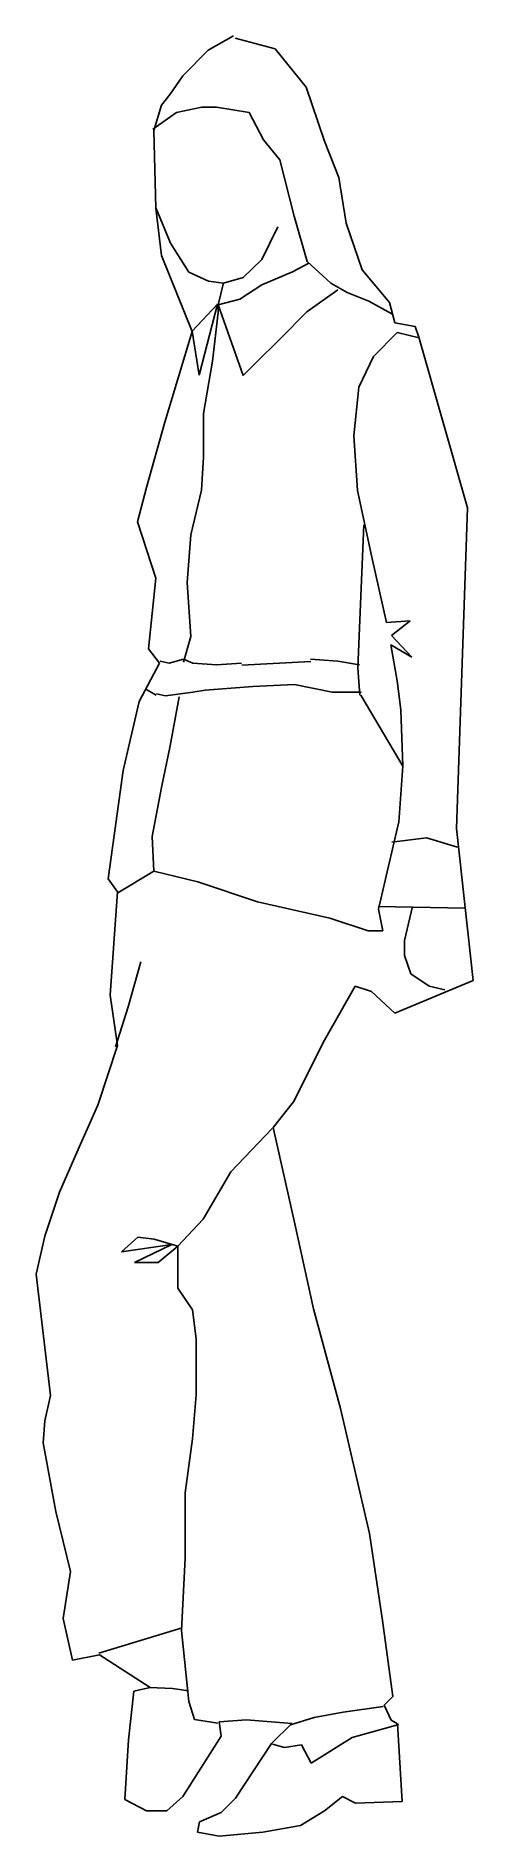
# Model space of a CAD drawing. Header units: millimetres. Extents: x -1576.33 to -1575.94, y 1838.61 to 1840.22.
import ezdxf

# ---------------------------------------------------------------- set-up
doc = ezdxf.new("R2010")
doc.units = ezdxf.units.MM
doc.header["$LTSCALE"] = 10
doc.layers.add('Humanos', color=2, linetype='Continuous')

msp = doc.modelspace()

# ---------------------------------------------------------------- linework, layer by layer
at = {"layer": 'Humanos'}
for p, q in [((-1576.1741, 1840.2089), (-1576.1515, 1840.2217)), ((-1576.1502, 1840.2198), (-1576.1143, 1840.2103)), ((-1576.1967, 1840.1862), (-1576.1741, 1840.2089)), ((-1576.1143, 1840.2103), (-1576.0868, 1840.1761)), ((-1576.2082, 1840.1698), (-1576.1967, 1840.1862)), ((-1576.216, 1840.1599), (-1576.2082, 1840.1698)), ((-1576.0868, 1840.1761), (-1576.0704, 1840.1277)), ((-1576.2025, 1840.1533), (-1576.2236, 1840.1385)), ((-1576.2226, 1840.1373), (-1576.216, 1840.1599)), ((-1576.1799, 1840.1582), (-1576.2025, 1840.1533)), ((-1576.1668, 1840.1582), (-1576.1799, 1840.1582)), ((-1576.1376, 1840.1533), (-1576.1668, 1840.1582)), ((-1576.1248, 1840.1289), (-1576.1376, 1840.1533)), ((-1576.221, 1840.0679), (-1576.2226, 1840.1373)), ((-1576.1101, 1840.1109), (-1576.1248, 1840.1289)), ((-1576.0704, 1840.1277), (-1576.0576, 1840.0952)), ((-1576.0973, 1840.0608), (-1576.1101, 1840.1109)), ((-1576.0576, 1840.0952), (-1576.051, 1840.0545)), ((-1576.216, 1840.0255), (-1576.221, 1840.0679)), ((-1576.2206, 1840.0675), (-1576.2079, 1840.0366)), ((-1576.0857, 1840.0201), (-1576.0973, 1840.0608)), ((-1576.1264, 1840.0219), (-1576.112, 1840.0511)), ((-1576.051, 1840.0545), (-1576.0366, 1840.0126)), ((-1576.1885, 1839.9577), (-1576.216, 1840.0255)), ((-1576.2079, 1840.0366), (-1576.1914, 1840.0107)), ((-1576.1914, 1840.0107), (-1576.1738, 1840.0025)), ((-1576.1429, 1840.0058), (-1576.1264, 1840.0219)), ((-1576.1263, 1839.9994), (-1576.0988, 1840.0109)), ((-1576.0988, 1840.0109), (-1576.0843, 1840.0187)), ((-1576.0647, 1840.0008), (-1576.0857, 1840.0201)), ((-1576.0366, 1840.0126), (-1576.0123, 1839.9834)), ((-1576.1738, 1840.0025), (-1576.1606, 1840.0009)), ((-1576.1604, 1840.001), (-1576.1654, 1839.9816)), ((-1576.1606, 1840.0009), (-1576.1429, 1840.0058)), ((-1576.146, 1839.9866), (-1576.1263, 1839.9994)), ((-1576.0584, 1839.9949), (-1576.086, 1839.9752)), ((-1576.0499, 1839.9925), (-1576.0647, 1840.0008)), ((-1576.0306, 1839.9847), (-1576.0499, 1839.9925)), ((-1576.1885, 1839.958), (-1576.1658, 1839.9822)), ((-1576.1658, 1839.9822), (-1576.1823, 1839.9186)), ((-1576.1654, 1839.9746), (-1576.1704, 1839.9311)), ((-1576.1654, 1839.9816), (-1576.146, 1839.9866)), ((-1576.1654, 1839.9816), (-1576.1654, 1839.9746)), ((-1576.1428, 1839.9184), (-1576.1654, 1839.9816)), ((-1576.086, 1839.9752), (-1576.1102, 1839.9509)), ((-1576.0101, 1839.9735), (-1576.0306, 1839.9847)), ((-1576.0123, 1839.9834), (-1576.0074, 1839.9654)), ((-1576.0074, 1839.9654), (-1575.9893, 1839.9621)), ((-1575.9893, 1839.9621), (-1575.986, 1839.9526)), ((-1576.2128, 1839.8765), (-1576.1885, 1839.9577)), ((-1576.1823, 1839.9186), (-1576.1885, 1839.958)), ((-1576.1102, 1839.9509), (-1576.1313, 1839.9299)), ((-1576.0054, 1839.9568), (-1576.0264, 1839.9354)), ((-1575.9857, 1839.9519), (-1576.0054, 1839.9568)), ((-1575.986, 1839.9526), (-1575.9425, 1839.8002)), ((-1576.1704, 1839.9311), (-1576.1785, 1839.8843)), ((-1576.1313, 1839.9299), (-1576.1428, 1839.9184)), ((-1576.0264, 1839.9354), (-1576.0395, 1839.9079)), ((-1576.0395, 1839.9079), (-1576.0441, 1839.8644)), ((-1576.1785, 1839.8843), (-1576.1785, 1839.8452)), ((-1576.2292, 1839.8182), (-1576.2128, 1839.8765)), ((-1576.0441, 1839.8644), (-1576.0408, 1839.8155)), ((-1576.1785, 1839.8452), (-1576.1802, 1839.816)), ((-1576.2374, 1839.7877), (-1576.2292, 1839.8182)), ((-1576.1802, 1839.816), (-1576.1897, 1839.7758)), ((-1576.0408, 1839.8155), (-1576.028, 1839.7559)), ((-1575.9425, 1839.8002), (-1575.9523, 1839.5136)), ((-1576.221, 1839.7372), (-1576.2374, 1839.7877)), ((-1576.0405, 1839.657), (-1576.0351, 1839.7848)), ((-1576.1897, 1839.7758), (-1576.193, 1839.7334)), ((-1576.028, 1839.7559), (-1576.0149, 1839.6976)), ((-1576.2276, 1839.674), (-1576.221, 1839.7372)), ((-1576.193, 1839.7334), (-1576.1897, 1839.685)), ((-1576.1897, 1839.685), (-1576.1963, 1839.6623)), ((-1576.0149, 1839.6976), (-1575.9939, 1839.6991)), ((-1575.9939, 1839.6991), (-1576.0104, 1839.686)), ((-1576.0104, 1839.686), (-1575.9923, 1839.6667)), ((-1576.2177, 1839.6612), (-1576.2276, 1839.674)), ((-1576.0111, 1839.6778), (-1576.0054, 1839.6454)), ((-1575.9923, 1839.6667), (-1576.0111, 1839.6778)), ((-1576.2358, 1839.627), (-1576.2177, 1839.6612)), ((-1576.2172, 1839.663), (-1576.2089, 1839.6614)), ((-1576.2089, 1839.6614), (-1576.1961, 1839.6647)), ((-1576.1961, 1839.6647), (-1576.1879, 1839.6614)), ((-1576.1879, 1839.6614), (-1576.1669, 1839.6597)), ((-1576.1669, 1839.6597), (-1576.1443, 1839.6614)), ((-1576.144, 1839.6596), (-1576.0824, 1839.6629)), ((-1576.0827, 1839.6647), (-1576.0584, 1839.663)), ((-1576.0584, 1839.663), (-1576.0391, 1839.6597)), ((-1576.0405, 1839.657), (-1576.0388, 1839.6326)), ((-1576.2206, 1839.6326), (-1576.23, 1839.638)), ((-1576.1768, 1839.6371), (-1576.1879, 1839.6355)), ((-1576.1344, 1839.6404), (-1576.1768, 1839.6371)), ((-1576.097, 1839.6421), (-1576.1344, 1839.6404)), ((-1576.0633, 1839.6355), (-1576.097, 1839.6421)), ((-1576.0054, 1839.6454), (-1576.0021, 1839.6195)), ((-1576.2502, 1839.5654), (-1576.2358, 1839.627)), ((-1576.2122, 1839.6322), (-1576.2204, 1839.6338)), ((-1576.1879, 1839.6355), (-1576.2122, 1839.6322)), ((-1576.2081, 1839.5873), (-1576.2002, 1839.6313)), ((-1576.0374, 1839.6355), (-1576.0633, 1839.6355)), ((-1576.0215, 1839.6051), (-1576.0379, 1839.6327)), ((-1576.0004, 1839.5693), (-1576.0215, 1839.6051)), ((-1576.0021, 1839.6195), (-1576.0004, 1839.5693)), ((-1576.2159, 1839.5503), (-1576.2081, 1839.5873)), ((-1576.2634, 1839.4686), (-1576.2502, 1839.5654)), ((-1576.0038, 1839.5192), (-1576.0004, 1839.5693)), ((-1576.0004, 1839.5693), (-1576.0038, 1839.5192)), ((-1576.2241, 1839.5064), (-1576.2159, 1839.5503)), ((-1576.004, 1839.5195), (-1576.0122, 1839.4837)), ((-1575.9523, 1839.5136), (-1575.9376, 1839.3777)), ((-1576.2226, 1839.4755), (-1576.2241, 1839.5064)), ((-1576.0101, 1839.5012), (-1575.9792, 1839.5053)), ((-1575.9792, 1839.5053), (-1575.9516, 1839.497)), ((-1576.0122, 1839.4837), (-1576.022, 1839.4414)), ((-1576.2551, 1839.4571), (-1576.2634, 1839.4686)), ((-1576.2226, 1839.4755), (-1576.255, 1839.4562)), ((-1576.1835, 1839.466), (-1576.2226, 1839.4755)), ((-1576.1301, 1839.4479), (-1576.1835, 1839.466)), ((-1576.2617, 1839.3646), (-1576.2551, 1839.4571)), ((-1576.0656, 1839.4335), (-1576.1301, 1839.4479)), ((-1576.0222, 1839.4437), (-1575.9445, 1839.4424)), ((-1575.9918, 1839.4437), (-1575.9989, 1839.4134)), ((-1576.0314, 1839.422), (-1576.0656, 1839.4335)), ((-1576.022, 1839.4414), (-1576.0183, 1839.422)), ((-1576.0183, 1839.422), (-1576.0314, 1839.422)), ((-1575.9989, 1839.4134), (-1575.9989, 1839.4001)), ((-1575.9989, 1839.4001), (-1575.9931, 1839.3838)), ((-1576.2456, 1839.3542), (-1576.2345, 1839.3945)), ((-1575.9931, 1839.3838), (-1575.9767, 1839.3726)), ((-1576.2551, 1839.3195), (-1576.2617, 1839.3646)), ((-1576.0428, 1839.3727), (-1576.0704, 1839.3243)), ((-1576.0284, 1839.3679), (-1576.0428, 1839.3727)), ((-1576.0074, 1839.3485), (-1576.0284, 1839.3679)), ((-1575.9376, 1839.3777), (-1576.0074, 1839.3485)), ((-1575.9767, 1839.3726), (-1575.9627, 1839.3693)), ((-1576.2571, 1839.3184), (-1576.2456, 1839.3542)), ((-1576.2728, 1839.2662), (-1576.2551, 1839.3195)), ((-1576.0704, 1839.3243), (-1576.098, 1839.2693)), ((-1576.098, 1839.2693), (-1576.116, 1839.2463)), ((-1576.2893, 1839.2287), (-1576.2728, 1839.2662)), ((-1576.117, 1839.2454), (-1576.154, 1839.2067)), ((-1576.116, 1839.2463), (-1576.0967, 1839.1604)), ((-1576.3069, 1839.1885), (-1576.2893, 1839.2287)), ((-1576.154, 1839.2067), (-1576.1786, 1839.1644)), ((-1576.3201, 1839.1494), (-1576.3069, 1839.1885)), ((-1576.1786, 1839.1644), (-1576.2013, 1839.1402)), ((-1576.0967, 1839.1604), (-1576.0802, 1839.0844)), ((-1576.328, 1839.1153), (-1576.3201, 1839.1494)), ((-1576.2371, 1839.1484), (-1576.2515, 1839.1352)), ((-1576.2515, 1839.1352), (-1576.2067, 1839.1417)), ((-1576.2067, 1839.1417), (-1576.24, 1839.1257)), ((-1576.2223, 1839.1467), (-1576.2371, 1839.1484)), ((-1576.2013, 1839.1402), (-1576.2223, 1839.1467)), ((-1576.219, 1839.1257), (-1576.2013, 1839.1402)), ((-1576.2013, 1839.1402), (-1576.2013, 1839.1027)), ((-1576.24, 1839.1257), (-1576.219, 1839.1257)), ((-1576.3152, 1839.007), (-1576.328, 1839.1153)), ((-1576.2013, 1839.1027), (-1576.1882, 1839.0834)), ((-1576.1882, 1839.0834), (-1576.1849, 1839.0575)), ((-1576.0802, 1839.0844), (-1576.056, 1838.9953)), ((-1576.1849, 1839.0575), (-1576.1849, 1839.0074)), ((-1576.3201, 1838.9844), (-1576.3152, 1839.007)), ((-1576.1849, 1839.0074), (-1576.1882, 1838.9683)), ((-1576.056, 1838.9953), (-1576.03, 1838.8837)), ((-1576.3217, 1838.9646), (-1576.3201, 1838.9844)), ((-1576.3103, 1838.9034), (-1576.3217, 1838.9646)), ((-1576.1882, 1838.9683), (-1576.1947, 1838.92)), ((-1576.1947, 1838.92), (-1576.1947, 1838.8616)), ((-1576.2971, 1838.8496), (-1576.3103, 1838.9034)), ((-1576.03, 1838.8837), (-1576.0185, 1838.806)), ((-1576.3037, 1838.8077), (-1576.2971, 1838.8496)), ((-1576.1947, 1838.8616), (-1576.198, 1838.7968)), ((-1576.2955, 1838.7703), (-1576.3037, 1838.8077)), ((-1576.0185, 1838.806), (-1576.0091, 1838.7379)), ((-1576.2719, 1838.7766), (-1576.1975, 1838.7992)), ((-1576.198, 1838.7968), (-1576.1914, 1838.7335)), ((-1576.2712, 1838.7752), (-1576.2955, 1838.7703)), ((-1576.226, 1838.746), (-1576.2712, 1838.7752)), ((-1576.2454, 1838.6992), (-1576.2405, 1838.7427)), ((-1576.2405, 1838.7427), (-1576.226, 1838.746)), ((-1576.2267, 1838.746), (-1576.2062, 1838.7451)), ((-1576.2062, 1838.7451), (-1576.1918, 1838.743)), ((-1576.0091, 1838.7379), (-1576.0169, 1838.7301)), ((-1576.1914, 1838.7335), (-1576.1865, 1838.7174)), ((-1576.0796, 1838.7191), (-1576.0537, 1838.7241)), ((-1576.0537, 1838.7241), (-1576.0179, 1838.729)), ((-1576.0169, 1838.7301), (-1576.0107, 1838.7169)), ((-1576.1865, 1838.7174), (-1576.1655, 1838.7142)), ((-1576.1401, 1838.717), (-1576.1644, 1838.7154)), ((-1576.1644, 1838.7154), (-1576.1627, 1838.7026)), ((-1576.0994, 1838.7137), (-1576.1401, 1838.717)), ((-1576.1175, 1838.696), (-1576.0994, 1838.7137)), ((-1576.1007, 1838.7126), (-1576.0796, 1838.7191)), ((-1576.004, 1838.7129), (-1576.0455, 1838.7014)), ((-1576.0107, 1838.7169), (-1576.005, 1838.7136)), ((-1576.005, 1838.7136), (-1576.0008, 1838.6442)), ((-1576.2487, 1838.6458), (-1576.2454, 1838.6992)), ((-1576.1627, 1838.7026), (-1576.1968, 1838.6487)), ((-1576.1499, 1838.6471), (-1576.1175, 1838.696)), ((-1576.1061, 1838.6924), (-1576.1168, 1838.6953)), ((-1576.0908, 1838.6948), (-1576.1061, 1838.6924)), ((-1576.0821, 1838.6784), (-1576.0908, 1838.6948)), ((-1576.0455, 1838.7014), (-1576.0821, 1838.6784)), ((-1576.2293, 1838.6359), (-1576.2487, 1838.6458)), ((-1576.1968, 1838.6487), (-1576.2112, 1838.6359)), ((-1576.1627, 1838.6344), (-1576.1499, 1838.6471)), ((-1576.0542, 1838.6487), (-1576.0703, 1838.6359)), ((-1576.0427, 1838.6425), (-1576.0542, 1838.6487)), ((-1576.0008, 1838.6442), (-1576.0427, 1838.6425)), ((-1576.2112, 1838.6359), (-1576.2293, 1838.6359)), ((-1576.1837, 1838.6166), (-1576.182, 1838.6261)), ((-1576.182, 1838.6261), (-1576.1627, 1838.6344)), ((-1576.0703, 1838.6359), (-1576.0916, 1838.6228)), ((-1576.1644, 1838.6133), (-1576.1837, 1838.6166)), ((-1576.1253, 1838.6166), (-1576.1644, 1838.6133)), ((-1576.0916, 1838.6228), (-1576.1253, 1838.6166))]:
    msp.add_line(p, q, dxfattribs=at)

doc.saveas('drawing.dxf')
